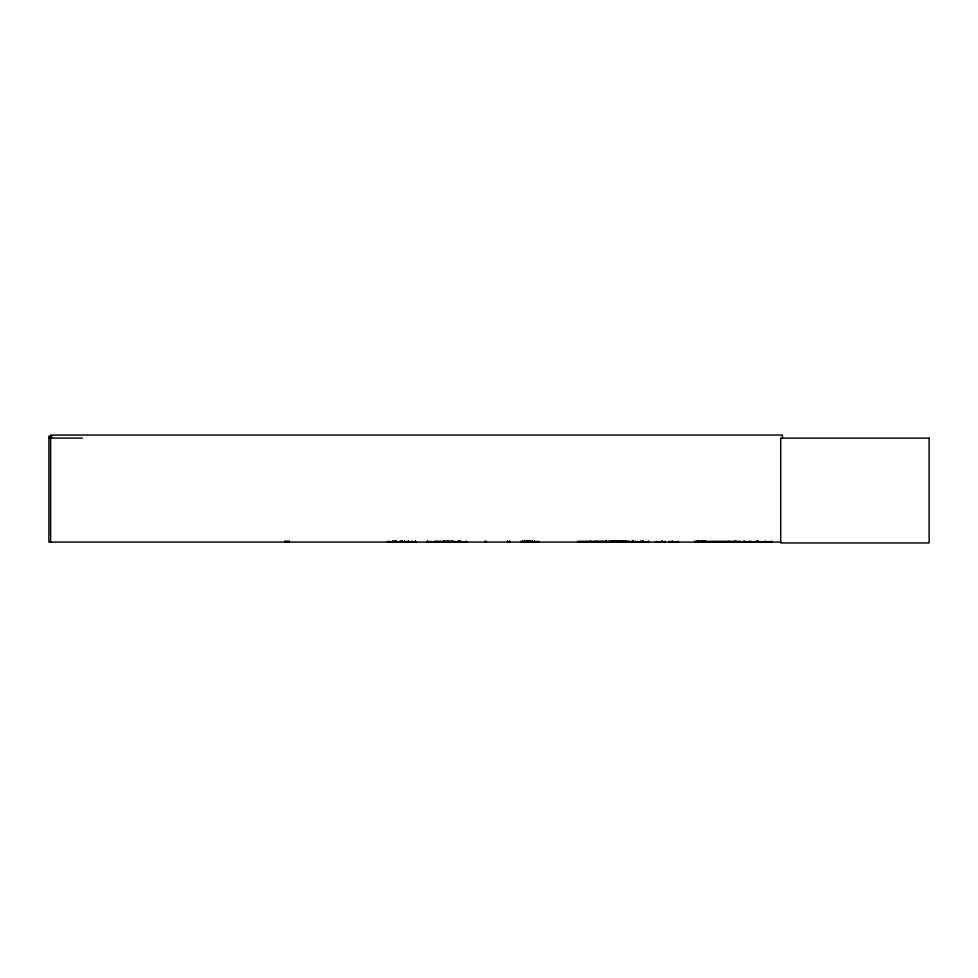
<?xml version="1.0" encoding="UTF-8"?>
<svg xmlns="http://www.w3.org/2000/svg" width="978" height="978" viewBox="0 0 978 978"><rect width="100%" height="100%" fill="white"/><g stroke="black" fill="none" stroke-linecap="round" stroke-linejoin="round"><path stroke-width="1.47" d="M393.022 542.044L393.034 541.213M408.755 542.044L408.755 541.213M521.029 542.081L521.029 541.213L521.14 542.081L538.536 542.044L538.523 541.213M522.79 542.044L522.802 541.213M387.374 542.081L409 541.995M447.606 541.971L447.545 541.213L447.704 541.971M448.071 541.946L448.083 540.993M626.116 542.044L626.275 541.213M617.155 541.861L616.935 541.286M622.106 541.971L622.142 541.213M392.728 541.946L392.679 540.993M528.034 542.081L528.316 541.213M528.866 541.946L528.805 540.993M394.953 541.971L394.953 540.993M590.076 541.971L590.162 541.286M655.529 541.971L664.954 541.971M411.176 541.971L415.393 541.971M411.75 541.971L411.848 541.286M610.174 541.971L610.284 541.286M51.956 436.139L48.9 436.139L48.9 542.081L780.909 542.081M48.9 438.107L82.445 438.107M434.281 541.396L453.865 541.396M577.607 541.396L620.272 541.396M702.057 541.396L738.414 541.396M771.862 541.616L743.451 542.056M434.244 541.678L453.902 541.678M577.57 541.653L620.309 541.678M702.021 541.678L738.451 541.653M743.427 541.824L771.862 541.824M431.75 542.044L427.472 541.971L427.447 540.993M434.256 542.02L466.861 542.044M577.582 542.02L638.365 542.044M640.407 541.286L649.209 542.044M678.781 542.044L669.294 541.971M702.045 542.02L771.862 542.032L771.838 541.25M617.521 541.971L617.607 541.213M626.8 541.971L626.861 541.213M408.376 541.971L408.266 541.286M632.766 542.081L632.57 540.993M632.155 541.971L632.057 541.286M648.646 541.971L648.548 541.286M612.974 541.971L613.12 541.213M612.521 541.971L612.436 541.286M459.526 541.971L459.44 541.286M448.474 541.971L448.389 541.286L448.315 542.081M466.396 541.971L466.323 541.286M455.21 541.971L455.137 541.286L455.051 542.081M751.055 541.971L750.982 541.286L750.908 542.081M530.614 541.861L530.92 540.993M527.594 542.044L527.655 541.213M782.437 438.107L782.437 435.039L50.624 435.039L50.624 542.081M765.725 541.213L765.725 542.081M764.845 541.213L764.845 542.081M758.133 540.993L758.133 542.081M757.595 540.993L757.595 542.081M757.253 540.993L757.253 542.081M756.703 540.993L756.703 542.081M750.004 541.213L750.004 542.081M749.111 541.213L749.111 542.081M744.246 540.993L744.246 542.081M743.855 540.993L743.855 542.081M739.943 541.213L739.943 542.081M739.637 541.213L739.637 542.081M735.713 540.993L735.713 542.081M735.322 540.993L735.322 542.081M728.671 541.213L728.671 542.081M705.444 541.213L705.444 542.081M704.783 541.213L704.783 542.081M704.686 541.213L704.686 542.081M703.928 541.213L703.952 542.081M703.365 541.213L703.365 542.081M702.999 541.213L702.999 542.081M702.742 541.213L702.73 542.081M702.302 541.213L702.302 542.081M702.131 541.213L702.131 542.081M701.874 541.213L701.874 542.081M701.568 541.213L701.568 542.081M701.422 541.213L701.422 542.081M700.578 541.213L700.578 542.081M700.028 541.213L700.028 542.081M699.771 541.213L699.771 542.081M699.087 541.213L699.087 542.081M698.647 541.213L698.647 542.081M698.451 541.213L698.5 542.081M698.292 541.213L698.28 542.081M698.17 541.213L698.17 542.081M697.595 541.213L697.766 542.081M697.4 541.213L697.4 542.081M697.265 541.213L697.265 542.081M697.143 541.213L697.143 542.081M696.764 541.213L696.764 542.081M695.761 541.213L695.761 542.081M694.673 541.213L694.673 542.081M678.072 541.213L678.072 542.081M672.314 540.993L672.314 542.081M671.996 540.993L671.996 542.081M669.111 541.213L669.111 542.081M665.138 541.213L665.138 542.081M662.253 540.993L662.253 542.081M661.947 540.993L661.947 542.081M656.189 541.213L656.189 542.081M648.463 541.213L648.463 542.081M643.035 540.993L643.035 542.081M642.754 540.993L642.754 542.081M640.309 541.213L640.309 542.081M637.546 541.213L637.546 542.081M635.003 541.213L635.003 542.081M633.218 540.993L633.218 542.081M633.023 540.993L633.023 542.081M632.289 540.993L632.289 542.081M631.947 541.213L631.947 542.081M629.294 541.213L629.294 542.081M628.927 541.213L628.927 542.081M627.937 541.213L627.937 542.081M626.592 541.213L626.592 542.081M625.724 541.213L625.724 542.081M625.529 541.213L625.529 542.081M625.248 541.213L625.248 542.081M624.551 541.213L624.551 542.081M624.074 541.213L624.074 542.081M623.781 541.213L623.622 542.081M623.463 541.213L623.463 542.081M623.267 540.993L623.328 542.081M623.194 541.213L623.194 542.081M622.974 541.213L622.852 542.081M622.326 541.213L622.191 542.081M621.788 540.993L621.788 542.081M621.592 540.993L621.653 542.081M621.25 541.213L621.25 542.081M621.042 541.213L620.993 542.081M620.614 541.213L620.614 542.081M620.492 541.213L620.492 542.081M620.235 541.213L620.235 542.081M618.756 541.213L618.915 542.081M618.683 540.993L618.707 542.081M618.133 540.993L618.218 542.081M618.047 541.213L618.047 542.081M617.888 541.213L617.888 542.081M617.167 540.773L617.277 542.081M616.825 541.213L616.727 542.081M616.226 541.213L616.226 542.081M615.639 540.773L615.639 542.081M615.138 541.213L615.138 542.081L615.028 540.993M614.587 540.773L614.587 542.081M613.218 541.213L613.218 542.081M612.35 541.213L612.35 542.081M611.519 540.773L611.519 542.081M611.201 540.993L611.201 542.081M611.128 540.993L611.128 542.081M610.541 541.213L610.541 542.081M608.463 541.213L608.463 542.081M606.238 540.993L606.238 542.081M605.895 540.993L605.895 542.081M602.521 541.213L602.521 542.081M600.076 541.213L600.076 542.081M596.69 540.993L596.69 542.081M596.348 540.993L596.348 542.081M590.247 541.213L590.247 542.081M534.538 540.773L534.538 542.081M534.306 540.993L534.306 542.081M532.607 541.213L532.607 542.081L532.374 540.773M530.699 540.993L530.712 542.081M530.602 541.213L530.504 542.081M530.443 540.773L530.394 542.081M529.184 540.993L529.147 542.081M528.902 541.213L529.012 542.081M528.633 540.993L528.633 542.081M527.386 540.773L527.435 542.081M527.154 541.213L527.105 542.081M526.763 541.213L526.824 542.081M526.36 540.773L526.36 542.081M525.932 541.213L525.932 542.081M524.831 540.773L524.831 542.081M524.11 541.213L524.11 542.081M522.668 540.773L522.607 542.081M509.721 540.773L509.721 542.081M507.57 540.773L507.57 542.081M485.895 540.993L485.895 542.081M485.051 541.213L485.002 542.081M466.249 541.213L466.249 542.081M460.394 540.773L460.394 542.081M459.623 540.993L459.623 542.081M459.232 540.993L459.367 542.081M458.596 541.213L458.596 542.081M458.23 540.773L458.23 542.081M452.79 540.993L452.79 542.081M452.398 540.993L452.398 542.081M452.019 540.993L452.019 542.081M451.628 540.993L451.628 542.081M448.682 540.773L448.682 542.081M444.085 540.993L444.085 542.081M443.694 540.993L443.694 542.081M437.117 541.213L437.117 542.081M430.907 541.213L430.907 542.081M427.313 540.993L427.252 542.081M415.601 541.213L415.601 542.081M415.418 540.993L415.54 542.081M411.958 541.213L411.958 542.081M408.168 541.213L408.168 542.081M406.701 541.213L406.701 542.081M404.574 540.993L404.709 542.081M404.525 541.213L404.525 542.081M402.533 540.993L402.533 542.081M402.141 540.993L402.141 542.081M401.176 540.993L401.163 542.081M400.638 540.993L400.613 542.081M399.048 541.213L399.048 542.081M396.261 540.773L396.261 542.081M395.515 541.213L395.515 542.081M394.574 540.993L394.574 542.081M392.801 540.993L392.863 542.081M389.22 541.213L389.22 542.081M387.997 541.213L387.997 542.081M289.219 540.773L289.219 542.081M287.055 540.773L287.055 542.081M284.891 540.773L284.891 542.081M929.1 438.107L780.713 438.107L780.713 542.961L929.1 542.961L929.1 438.107M705.126 542.081L705.126 541.213L705.077 542.081M622.583 542.081L622.583 541.213L622.534 542.081M536.873 542.081L536.861 541.213L536.763 542.081M446.396 542.081L446.396 541.213L446.298 542.081"/></g></svg>
